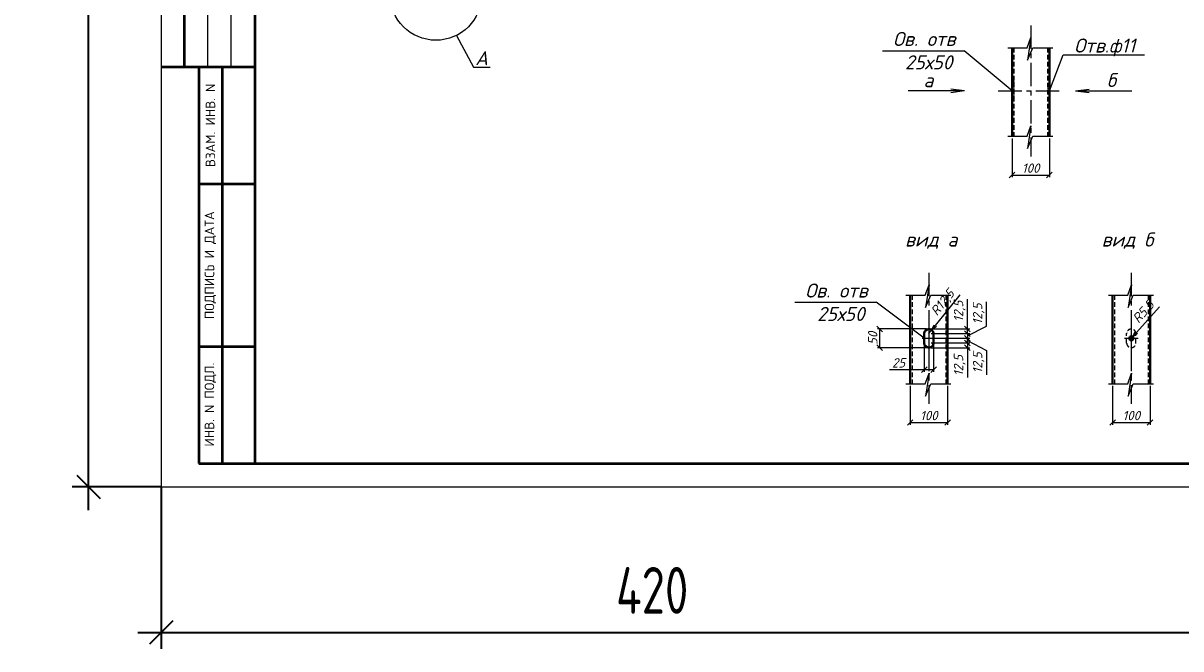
# Model space of a CAD drawing. Header units: millimetres. Extents: x 10124 to 8132345, y -95635 to 1386204.
# Drawn here: x 176241 to 182430, y 55450 to 58794 of the extents above; entities that cross this region are included whole.
import ezdxf

# ---------------------------------------------------------------- set-up
doc = ezdxf.new("R2010")
doc.units = ezdxf.units.MM
doc.linetypes.add('01_base$0$DASHED2', pattern=[0.375, 0.25, -0.125])
doc.linetypes.add('CENTER', pattern=[2, 1.25, -0.25, 0.25, -0.25])
doc.layers.get('DEFPOINTS').update_dxf_attribs({"color": 1})
doc.layers.add('013', color=7, linetype='Continuous', lineweight=13)
doc.layers.add('030', color=7, linetype='Continuous', lineweight=30)
doc.styles.add('10', font='isocpeui.ttf', dxfattribs={"height": 25})
doc.styles.add('100', font='isocpeui.ttf', dxfattribs={"height": 250})
doc.styles.add('20', font='isocpeui.ttf', dxfattribs={"height": 50})
doc.styles.add('GOST', font='isocpeur.TTF')
doc.styles.add('БДА100', font='romand.shx', dxfattribs={"width": 0.7})
doc.dimstyles.new('0.5', dxfattribs={"dimtxt": 250, "dimasz": 120, "dimexe": 50, "dimexo": 50, "dimgap": 50, "dimtad": 1, "dimlfac": 0.5, "dimtxsty": '100', "dimblk": 'OBLIQUE', "dimcen": 2.5, "dimclrt": 1, "dimadec": 0, "dimazin": 0, "dimtfac": 1, "dimtmove": 0, "dimatfit": 3, "dimfxl": 1, "dimlwd": 15, "dimlwe": 15, "dimarcsym": 0})
doc.dimstyles.new('БДА1', dxfattribs={"dimtxt": 2, "dimasz": 1, "dimexe": 0.7, "dimexo": 0, "dimgap": 0.8, "dimtad": 1, "dimdec": 0, "dimrnd": 1, "dimzin": 0, "dimdsep": 46, "dimtxsty": 'БДА100', "dimblk": 'OBLIQUE', "dimcen": 2, "dimdle": 1, "dimadec": 0, "dimazin": 0, "dimtfac": 1, "dimtdec": 0, "dimtmove": 1, "dimatfit": 3, "dimldrblk": 'NONE', "dimfxl": 0.7, "dimtolj": 1, "dimtzin": 0, "dimlwd": -1, "dimlwe": -1, "dimarcsym": 0})

# ---------------------------------------------------------------- blocks, each defined once
blk = doc.blocks.new('_OBLIQUE')
at = {"color": 0, "linetype": 'ByBlock'}
blk.add_line((-0.5, -0.5), (0.5, 0.5), dxfattribs=at)
blk = doc.blocks.new('*D2295')
at = {"layer": 'DEFPOINTS', "color": 0, "transparency": 16777216}
for p, q in [((0, 0), (0, -34.62)), ((420, 0), (420, -34.62)), ((-5, -31.12), (425, -31.12))]:
    blk.add_line(p, q, dxfattribs=at)
for p in [(0, 0), (420, 0), (420, -31.12)]:
    blk.add_point(p, dxfattribs=at)
at = {"layer": 'DEFPOINTS', "color": 0, "transparency": 16777216, "xscale": 5, "yscale": 5, "zscale": 5, "rotation": 180}
blk.add_blockref('_OBLIQUE', (0, -31.12), dxfattribs=at)
at = {"layer": 'DEFPOINTS', "color": 0, "transparency": 16777216, "xscale": 5, "yscale": 5, "zscale": 5}
blk.add_blockref('_OBLIQUE', (420, -31.12), dxfattribs=at)
at = {"layer": 'DEFPOINTS', "color": 0, "lineweight": 0, "transparency": 16777216, "insert": (105, -22.12), "char_height": 10, "attachment_point": 5, "style": 'БДА100'}
blk.add_mtext('\\A1;420', dxfattribs=at)
blk = doc.blocks.new('_None')
blk = doc.blocks.new('*D2296')
at = {"layer": 'DEFPOINTS', "color": 0, "transparency": 16777216}
for p, q in [((-15.52, -5), (-15.52, 302)), ((0, 297), (-19.02, 297)), ((0, 0), (-19.02, 0))]:
    blk.add_line(p, q, dxfattribs=at)
for p in [(-15.52, 297), (0, 297), (0, 0)]:
    blk.add_point(p, dxfattribs=at)
at = {"layer": 'DEFPOINTS', "color": 0, "transparency": 16777216, "xscale": 5, "yscale": 5, "zscale": 5}
for p, rotation in [((-15.52, 297), 90), ((-15.52, 0), 270)]:
    blk.add_blockref('_OBLIQUE', p, dxfattribs=dict(at, rotation=rotation))
at = {"layer": 'DEFPOINTS', "color": 0, "lineweight": 0, "transparency": 16777216, "insert": (-24.52, 148.5), "char_height": 10, "attachment_point": 5, "rotation": 90, "style": 'БДА100'}
blk.add_mtext('\\A1;297', dxfattribs=at)
blk = doc.blocks.new('*D2515')
at = {"layer": '013', "color": 0, "lineweight": 15, "ltscale": 100, "transparency": 16777216}
for p, q in [((181058.1, 57072.7), (181058.1, 56929.7)), ((181108.1, 57072.7), (181108.1, 56929.7)), ((181058.1, 56941.7), (180873.3, 56941.7)), ((181108.1, 56941.7), (181058.1, 56941.7))]:
    blk.add_line(p, q, dxfattribs=at)
at = {"layer": 'DEFPOINTS', "color": 0, "ltscale": 100, "transparency": 16777216}
for p in [(181058.1, 57084.7), (181108.1, 57084.7), (181108.1, 56941.7)]:
    blk.add_point(p, dxfattribs=at)
at = {"layer": '013', "color": 0, "lineweight": 15, "ltscale": 100, "transparency": 16777216, "xscale": 30, "yscale": 30, "zscale": 30, "rotation": 180}
blk.add_blockref('_OBLIQUE', (181058.1, 56941.7), dxfattribs=at)
at = {"layer": '013', "color": 0, "lineweight": 15, "ltscale": 100, "transparency": 16777216, "xscale": 30, "yscale": 30, "zscale": 30}
blk.add_blockref('_OBLIQUE', (181108.1, 56941.7), dxfattribs=at)
at = {"layer": '013', "color": 1, "ltscale": 100, "transparency": 16777216, "insert": (180921, 56978.7), "char_height": 50, "attachment_point": 5, "style": '20'}
blk.add_mtext('25', dxfattribs=at)
blk = doc.blocks.new('*D2516')
at = {"layer": '013', "color": 0, "lineweight": 15, "ltscale": 100, "transparency": 16777216}
for p, q in [((180983.1, 56855), (180983.1, 56647.8)), ((181183.1, 56855), (181183.1, 56647.8)), ((180983.1, 56659.8), (181183.1, 56659.8))]:
    blk.add_line(p, q, dxfattribs=at)
at = {"layer": 'DEFPOINTS', "color": 0, "ltscale": 100, "transparency": 16777216}
for p in [(180983.1, 56867), (181183.1, 56867), (181183.1, 56659.8)]:
    blk.add_point(p, dxfattribs=at)
at = {"layer": '013', "color": 0, "lineweight": 15, "ltscale": 100, "transparency": 16777216, "xscale": 30, "yscale": 30, "zscale": 30, "rotation": 180}
blk.add_blockref('_OBLIQUE', (180983.1, 56659.8), dxfattribs=at)
at = {"layer": '013', "color": 0, "lineweight": 15, "ltscale": 100, "transparency": 16777216, "xscale": 30, "yscale": 30, "zscale": 30}
blk.add_blockref('_OBLIQUE', (181183.1, 56659.8), dxfattribs=at)
at = {"layer": '013', "color": 1, "ltscale": 100, "transparency": 16777216, "insert": (181083.1, 56696.8), "char_height": 50, "attachment_point": 5, "style": '20'}
blk.add_mtext('100', dxfattribs=at)
blk = doc.blocks.new('*D2517')
at = {"layer": '013', "color": 0, "lineweight": 15, "ltscale": 100, "transparency": 16777216}
for p, q in [((181071.1, 57159.7), (180808, 57159.7)), ((180820, 57059.7), (180820, 57159.7)), ((181071.1, 57059.7), (180808, 57059.7))]:
    blk.add_line(p, q, dxfattribs=at)
at = {"layer": 'DEFPOINTS', "color": 0, "ltscale": 100, "transparency": 16777216}
for p in [(180820, 57159.7), (181083.1, 57159.7), (181083.1, 57059.7)]:
    blk.add_point(p, dxfattribs=at)
at = {"layer": '013', "color": 0, "lineweight": 15, "ltscale": 100, "transparency": 16777216, "xscale": 30, "yscale": 30, "zscale": 30}
for p, rotation in [((180820, 57159.7), 90), ((180820, 57059.7), 270)]:
    blk.add_blockref('_OBLIQUE', p, dxfattribs=dict(at, rotation=rotation))
at = {"layer": '013', "color": 1, "ltscale": 100, "transparency": 16777216, "insert": (180783, 57109.7), "char_height": 50, "attachment_point": 5, "rotation": 90, "style": '20'}
blk.add_mtext('50', dxfattribs=at)
blk = doc.blocks.new('_Open30')
at = {"color": 0, "linetype": 'ByBlock', "lineweight": -2}
for p, q in [((-1, 0.27), (0, 0)), ((0, 0), (-1, -0.27)), ((0, 0), (-1, 0))]:
    blk.add_line(p, q, dxfattribs=at)
blk = doc.blocks.new('*D2518')
at = {"layer": '013', "color": 0, "lineweight": 15, "ltscale": 100, "transparency": 16777216}
for p, q in [((181249.4, 57342.1), (181117.5, 57177.6)), ((181083.1, 57134.7), (181098.7, 57154.2))]:
    blk.add_line(p, q, dxfattribs=at)
at = {"layer": 'DEFPOINTS', "color": 0, "ltscale": 100, "transparency": 16777216}
for p in [(181083.1, 57134.7), (181098.7, 57154.2)]:
    blk.add_point(p, dxfattribs=at)
at = {"layer": '013', "color": 0, "lineweight": 15, "ltscale": 100, "transparency": 16777216, "xscale": 30, "yscale": 30, "zscale": 30, "rotation": 231.275764479616}
blk.add_blockref('_Open30', (181098.7, 57154.2), dxfattribs=at)
at = {"layer": '013', "color": 1, "ltscale": 100, "transparency": 16777216, "insert": (181160.1, 57297.8), "char_height": 50, "attachment_point": 5, "rotation": 51.27576, "style": '20'}
blk.add_mtext('R12,5', dxfattribs=at)
blk = doc.blocks.new('*D2513')
at = {"layer": '013', "color": 0, "lineweight": 15, "ltscale": 100, "transparency": 16777216}
for p, q in [((181289.3, 57159.7), (181289.3, 57319.8)), ((181095.1, 57159.7), (181301.3, 57159.7)), ((181095.1, 57134.7), (181301.3, 57134.7)), ((181289.3, 57134.7), (181289.3, 57159.7))]:
    blk.add_line(p, q, dxfattribs=at)
at = {"layer": 'DEFPOINTS', "color": 0, "ltscale": 100, "transparency": 16777216}
for p in [(181083.1, 57159.7), (181083.1, 57134.7), (181289.3, 57159.7)]:
    blk.add_point(p, dxfattribs=at)
at = {"layer": '013', "color": 0, "lineweight": 15, "ltscale": 100, "transparency": 16777216, "xscale": 30, "yscale": 30, "zscale": 30}
for p, rotation in [((181289.3, 57159.7), 90), ((181289.3, 57134.7), 270)]:
    blk.add_blockref('_OBLIQUE', p, dxfattribs=dict(at, rotation=rotation))
at = {"layer": '013', "color": 1, "ltscale": 100, "transparency": 16777216, "insert": (181247.3, 57254.7), "char_height": 50, "attachment_point": 5, "rotation": 90, "style": '20'}
blk.add_mtext('12,5', dxfattribs=at)
blk = doc.blocks.new('*D2514')
at = {"layer": '013', "color": 0, "lineweight": 15, "ltscale": 100, "transparency": 16777216}
for p, q in [((181391.3, 57175.3), (181391.3, 57305.4)), ((181095.1, 57134.7), (181301.3, 57134.7)), ((181289.3, 57122.2), (181391.3, 57175.3)), ((181289.3, 57134.7), (181289.3, 57109.7)), ((181120.1, 57109.7), (181301.3, 57109.7))]:
    blk.add_line(p, q, dxfattribs=at)
at = {"layer": 'DEFPOINTS', "color": 0, "ltscale": 100, "transparency": 16777216}
for p in [(181083.1, 57134.7), (181108.1, 57109.7), (181289.3, 57109.7)]:
    blk.add_point(p, dxfattribs=at)
at = {"layer": '013', "color": 0, "lineweight": 15, "ltscale": 100, "transparency": 16777216, "xscale": 30, "yscale": 30, "zscale": 30}
for p, rotation in [((181289.3, 57134.7), 90), ((181289.3, 57109.7), 270)]:
    blk.add_blockref('_OBLIQUE', p, dxfattribs=dict(at, rotation=rotation))
at = {"layer": '013', "color": 1, "ltscale": 100, "transparency": 16777216, "insert": (181349.3, 57240.4), "char_height": 50, "attachment_point": 5, "rotation": 90, "style": '20'}
blk.add_mtext('12,5', dxfattribs=at)
blk = doc.blocks.new('*D2511')
at = {"layer": '013', "color": 0, "lineweight": 15, "ltscale": 100, "transparency": 16777216}
for p, q in [((181095.1, 57084.7), (181301.3, 57084.7)), ((181289.3, 57084.7), (181289.3, 57059.7)), ((181095.1, 57059.7), (181301.3, 57059.7)), ((181289.3, 57059.7), (181289.3, 56899.5))]:
    blk.add_line(p, q, dxfattribs=at)
at = {"layer": 'DEFPOINTS', "color": 0, "ltscale": 100, "transparency": 16777216}
for p in [(181083.1, 57084.7), (181083.1, 57059.7), (181289.3, 57059.7)]:
    blk.add_point(p, dxfattribs=at)
at = {"layer": '013', "color": 0, "lineweight": 15, "ltscale": 100, "transparency": 16777216, "xscale": 30, "yscale": 30, "zscale": 30}
for p, rotation in [((181289.3, 57084.7), 90), ((181289.3, 57059.7), 270)]:
    blk.add_blockref('_OBLIQUE', p, dxfattribs=dict(at, rotation=rotation))
at = {"layer": '013', "color": 1, "ltscale": 100, "transparency": 16777216, "insert": (181247.3, 56964.6), "char_height": 50, "attachment_point": 5, "rotation": 90, "style": '20'}
blk.add_mtext('12,5', dxfattribs=at)
blk = doc.blocks.new('*D2512')
at = {"layer": '013', "color": 0, "lineweight": 15, "ltscale": 100, "transparency": 16777216}
for p, q in [((181095.1, 57084.7), (181301.3, 57084.7)), ((181120.1, 57109.7), (181301.3, 57109.7)), ((181289.3, 57084.7), (181289.3, 57109.7)), ((181289.3, 57097.2), (181391.3, 57044)), ((181391.3, 57044), (181391.3, 56913.9))]:
    blk.add_line(p, q, dxfattribs=at)
at = {"layer": 'DEFPOINTS', "color": 0, "ltscale": 100, "transparency": 16777216}
for p in [(181083.1, 57084.7), (181108.1, 57109.7), (181289.3, 57109.7)]:
    blk.add_point(p, dxfattribs=at)
at = {"layer": '013', "color": 0, "lineweight": 15, "ltscale": 100, "transparency": 16777216, "xscale": 30, "yscale": 30, "zscale": 30}
for p, rotation in [((181289.3, 57109.7), 90), ((181289.3, 57084.7), 270)]:
    blk.add_blockref('_OBLIQUE', p, dxfattribs=dict(at, rotation=rotation))
at = {"layer": '013', "color": 1, "ltscale": 100, "transparency": 16777216, "insert": (181349.3, 56979), "char_height": 50, "attachment_point": 5, "rotation": 90, "style": '20'}
blk.add_mtext('12,5', dxfattribs=at)
blk = doc.blocks.new('*D2520')
at = {"layer": '013', "color": 0, "lineweight": 15, "ltscale": 100, "transparency": 16777216}
for p, q in [((181527.5, 58177.8), (181527.5, 57970.6)), ((181727.5, 58177.8), (181727.5, 57970.6)), ((181527.5, 57982.6), (181727.5, 57982.6))]:
    blk.add_line(p, q, dxfattribs=at)
at = {"layer": 'DEFPOINTS', "color": 0, "ltscale": 100, "transparency": 16777216}
for p in [(181527.5, 58189.8), (181727.5, 58189.8), (181727.5, 57982.6)]:
    blk.add_point(p, dxfattribs=at)
at = {"layer": '013', "color": 0, "lineweight": 15, "ltscale": 100, "transparency": 16777216, "xscale": 30, "yscale": 30, "zscale": 30, "rotation": 180}
blk.add_blockref('_OBLIQUE', (181527.5, 57982.6), dxfattribs=at)
at = {"layer": '013', "color": 0, "lineweight": 15, "ltscale": 100, "transparency": 16777216, "xscale": 30, "yscale": 30, "zscale": 30}
blk.add_blockref('_OBLIQUE', (181727.5, 57982.6), dxfattribs=at)
at = {"layer": '013', "color": 1, "ltscale": 100, "transparency": 16777216, "insert": (181627.5, 58019.6), "char_height": 50, "attachment_point": 5, "style": '20'}
blk.add_mtext('100', dxfattribs=at)
blk = doc.blocks.new('*D2525')
at = {"layer": '013', "color": 0, "lineweight": 15, "ltscale": 100, "transparency": 16777216}
for p, q in [((182065.4, 56855), (182065.4, 56647.8)), ((182265.4, 56855), (182265.4, 56647.8)), ((182065.4, 56659.8), (182265.4, 56659.8))]:
    blk.add_line(p, q, dxfattribs=at)
at = {"layer": 'DEFPOINTS', "color": 0, "ltscale": 100, "transparency": 16777216}
for p in [(182065.4, 56867), (182265.4, 56867), (182265.4, 56659.8)]:
    blk.add_point(p, dxfattribs=at)
at = {"layer": '013', "color": 0, "lineweight": 15, "ltscale": 100, "transparency": 16777216, "xscale": 30, "yscale": 30, "zscale": 30, "rotation": 180}
blk.add_blockref('_OBLIQUE', (182065.4, 56659.8), dxfattribs=at)
at = {"layer": '013', "color": 0, "lineweight": 15, "ltscale": 100, "transparency": 16777216, "xscale": 30, "yscale": 30, "zscale": 30}
blk.add_blockref('_OBLIQUE', (182265.4, 56659.8), dxfattribs=at)
at = {"layer": '013', "color": 1, "ltscale": 100, "transparency": 16777216, "insert": (182165.4, 56696.8), "char_height": 50, "attachment_point": 5, "style": '20'}
blk.add_mtext('100', dxfattribs=at)
blk = doc.blocks.new('*D2529')
at = {"layer": '013', "color": 0, "lineweight": 15, "ltscale": 100, "transparency": 16777216}
for p, q in [((182316.6, 57277.6), (182192.9, 57140.1)), ((182165.4, 57109.7), (182172.8, 57117.8))]:
    blk.add_line(p, q, dxfattribs=at)
at = {"layer": 'DEFPOINTS', "color": 0, "ltscale": 100, "transparency": 16777216}
for p in [(182165.4, 57109.7), (182172.8, 57117.8)]:
    blk.add_point(p, dxfattribs=at)
at = {"layer": '013', "color": 0, "lineweight": 15, "ltscale": 100, "transparency": 16777216, "xscale": 30, "yscale": 30, "zscale": 30, "rotation": 228.014916014241}
blk.add_blockref('_Open30', (182172.8, 57117.8), dxfattribs=at)
at = {"layer": '013', "color": 1, "ltscale": 100, "transparency": 16777216, "insert": (182233.5, 57248.1), "char_height": 50, "attachment_point": 5, "rotation": 48.01492, "style": '20'}
blk.add_mtext('R5,5', dxfattribs=at)
blk = doc.blocks.new('*U2294')
at = {"color": 44, "lineweight": 20, "ltscale": 10}
for p, q in [((0, 297), (0, 0)), ((0, 0), (420, 0))]:
    blk.add_line(p, q, dxfattribs=at)
at = {"color": 137, "lineweight": 35, "ltscale": 10}
for p, q in [((20, 292), (20, 5)), ((5, 89.8), (5, 159.8)), ((0, 89.8), (20, 89.8)), ((8.04, 89.8), (8.04, 5)), ((13.02, 89.8), (13.02, 5)), ((8.04, 64.8), (20, 64.8)), ((8.04, 30), (20, 30)), ((8.04, 5), (415, 5))]:
    blk.add_line(p, q, dxfattribs=at)
at = {"color": 44, "lineweight": 13}
for p, q in [((10, 89.8), (10, 159.8)), ((15, 89.8), (15, 159.8))]:
    blk.add_line(p, q, dxfattribs=at)
at = {"color": 0, "lineweight": 13, "char_height": 2.0408, "attachment_point": 5, "rotation": 90, "style": 'GOST'}
for s, insert, width in [('ВЗАМ. ИНВ. N', (10.53, 77.3), 25), ('ПОДПИСЬ И ДАТА', (10.53, 47.4), 34.7978), ('ИНВ. N ПОДЛ.', (10.53, 17.6), 24.8009)]:
    blk.add_mtext(s, dxfattribs=dict(at, insert=insert, width=width))
at = {"color": 44, "lineweight": 13, "style": 'GOST', "oblique": 10, "width": 0.8}
for tag in ['ФОРМАТВЕРТ', 'ФОРМАТГОРИЗ']:
    blk.add_attdef(tag, (368.98, 1.6), '', height=2, dxfattribs=at)
at = {"layer": 'DEFPOINTS', "color": 251, "lineweight": 0}
dim = blk.add_linear_dim(base=(-15.52, 297), p1=(0, 0), p2=(0, 297), angle=90, dimstyle='БДА1', override={"dimscale": 5}, dxfattribs=at)
dim.commit()
dim.dimension.update_dxf_attribs({"geometry": '*D2296', "text_midpoint": (-15.52, 148.5), "dimtype": 160})
dim = blk.add_linear_dim(base=(420, -31.12), p1=(0, 0), p2=(420, 0), dimstyle='БДА1', override={"dimscale": 5}, dxfattribs=at)
dim.commit()
dim.dimension.update_dxf_attribs({"geometry": '*D2295', "text_midpoint": (105, -31.12), "dimtype": 160})

msp = doc.modelspace()

# ---------------------------------------------------------------- linework, layer by layer
at = {"layer": '013', "linetype": 'CENTER', "ltscale": 100}
for p, q in [((181627.533, 58782.635), (181627.533, 58082.403)), ((181454.293, 58432.519), (181800.773, 58432.519)), ((181083.092, 57459.789), (181083.092, 56759.556)), ((182165.444, 57459.789), (182165.444, 56759.556))]:
    msp.add_line(p, q, dxfattribs=at)
at = {"layer": '013', "ltscale": 100}
for p, q in [((178557.524, 58729.08), (178648.099, 58559.129)), ((180835.407, 58647.211), (181271.352, 58647.211)), ((181527.533, 58432.519), (181271.352, 58647.211)), ((181527.533, 58189.806), (181527.533, 58662.476)), ((181727.533, 58432.519), (181800.437, 58625.088)), ((181800.437, 58625.088), (182236.383, 58625.088)), ((178648.099, 58559.129), (178737.41, 58559.129)), ((181273.669, 58431.811), (180972.514, 58431.811)), ((181273.669, 58431.811), (181199.738, 58440.889)), ((181273.669, 58431.811), (181199.738, 58422.734)), ((181727.533, 58443.519), (181717.533, 58443.519)), ((181866.367, 58433.036), (181940.298, 58442.114)), ((181866.367, 58433.036), (182167.522, 58433.036)), ((181866.367, 58433.036), (181940.298, 58423.959)), ((181727.533, 58421.519), (181717.533, 58421.519)), ((180983.092, 56866.96), (180983.092, 57339.63)), ((182065.444, 56866.96), (182065.444, 57339.63)), ((180365.966, 57302.242), (180801.912, 57302.242)), ((181058.092, 57109.673), (180801.912, 57302.242)), ((181083.092, 57159.673), (181083.092, 57059.673)), ((182165.444, 57159.673), (182165.444, 57059.673)), ((181046.426, 57109.673), (181119.759, 57109.673)), ((182128.777, 57109.673), (182202.11, 57109.673))]:
    msp.add_line(p, q, dxfattribs=at)
at = {"layer": '013', "linetype": '01_base$0$DASHED2', "ltscale": 100}
for p, q in [((181537.533, 58662.476), (181537.533, 58189.806)), ((181717.533, 58662.476), (181717.533, 58189.806)), ((181527.533, 58482.519), (181527.533, 58382.519)), ((181537.533, 58482.519), (181537.533, 58382.519)), ((180993.092, 57339.63), (180993.092, 56866.96)), ((181173.092, 57339.63), (181173.092, 56866.96)), ((182075.444, 57339.63), (182075.444, 56866.96)), ((182255.444, 57339.63), (182255.444, 56866.96)), ((182140.444, 57084.673), (182140.444, 57134.673)), ((182190.444, 57084.673), (182190.444, 57134.673))]:
    msp.add_line(p, q, dxfattribs=at)
at = {"layer": '013', "ltscale": 100}
for points in [[(181505.067, 58662.476), (181608.425, 58662.476), (181629.058, 58718.576), (181609.78, 58596.732), (181638.189, 58662.476), (181745.737, 58662.476)], [(181505.067, 58189.806), (181608.425, 58189.806), (181629.058, 58245.906), (181609.78, 58124.062), (181638.189, 58189.806), (181745.737, 58189.806)], [(180960.627, 57339.63), (181063.984, 57339.63), (181084.617, 57395.73), (181065.34, 57273.885), (181093.749, 57339.63), (181201.297, 57339.63)], [(182042.978, 57339.63), (182146.336, 57339.63), (182166.969, 57395.73), (182147.691, 57273.885), (182176.1, 57339.63), (182283.648, 57339.63)], [(180960.627, 56866.96), (181063.984, 56866.96), (181084.617, 56923.06), (181065.34, 56801.216), (181093.749, 56866.96), (181201.297, 56866.96)], [(182042.978, 56866.96), (182146.336, 56866.96), (182166.969, 56923.06), (182147.691, 56801.216), (182176.1, 56866.96), (182283.648, 56866.96)]]:
    msp.add_lwpolyline(points, dxfattribs=at)
at = {"layer": '013', "linetype": '01_base$0$DASHED2', "ltscale": 100}
msp.add_lwpolyline([(181527.533, 58382.519), (181537.533, 58382.519), (181537.533, 58482.519), (181527.533, 58482.519)], close=True, dxfattribs=at)
at = {"layer": '013', "ltscale": 100}
msp.add_circle((178447.65, 58948.166), 245.094, dxfattribs=at)
at = {"layer": '013', "linetype": '01_base$0$DASHED2', "ltscale": 100}
for centre, start, end in [((182165.444, 57134.673), 0, 180), ((182165.444, 57084.673), 180, 0)]:
    msp.add_arc(centre, 25, start, end, dxfattribs=at)
at = {"layer": '030', "ltscale": 100}
for p, q in [((181527.533, 58662.476), (181527.533, 58189.806)), ((181727.533, 58662.476), (181727.533, 58189.806)), ((180983.092, 57339.63), (180983.092, 56866.96)), ((181183.092, 57339.63), (181183.092, 56866.96)), ((182065.444, 57339.63), (182065.444, 56866.96)), ((182265.444, 57339.63), (182265.444, 56866.96)), ((181058.092, 57084.673), (181058.092, 57134.673)), ((181108.092, 57084.673), (181108.092, 57134.673))]:
    msp.add_line(p, q, dxfattribs=at)
msp.add_circle((182165.444, 57109.673), 11, dxfattribs=at)
for centre, start, end in [((181083.092, 57134.673), 0, 180), ((181083.092, 57084.673), 180, 0)]:
    msp.add_arc(centre, 25, start, end, dxfattribs=at)

# ---------------------------------------------------------------- block references
at = {"xscale": 25, "yscale": 25, "zscale": 25}
msp.add_blockref('*U2294', (176978.679, 56315.306), dxfattribs=at)

# ---------------------------------------------------------------- texts
at = {"color": 0, "lineweight": 9, "char_height": 75, "attachment_point": 5, "style": '10'}
for s, insert, width in [('Ов. отв\\P 25х50', (181058.092, 58647.51), 572.26995), ('Отв.ф11', (182023.123, 58664.735), 572.26995), ('А', (178691.505, 58607.254), 7000), ('а', (181080.745, 58489.433), 2080.71577), ('б', (182059.291, 58490.658), 2080.71577), ('вид а', (181095.601, 57631.7), 2080.71577), ('вид б', (182144.882, 57631.7), 2080.71577), ('Ов. отв\\P 25х50', (180588.651, 57302.541), 572.26995)]:
    msp.add_mtext(s, dxfattribs=dict(at, insert=insert, width=width))

# ---------------------------------------------------------------- dimensions: what is measured, and where the dimension line sits
at = {"layer": '013', "ltscale": 100}
for base, p1, p2, picture, middle in [((181727.533, 57982.626), (181527.533, 58189.806), (181727.533, 58189.806), '*D2520', (181627.533, 58019.626)), ((181183.092, 56659.78), (180983.092, 56866.96), (181183.092, 56866.96), '*D2516', (181083.092, 56696.78)), ((182265.444, 56659.78), (182065.444, 56866.96), (182265.444, 56866.96), '*D2525', (182165.444, 56696.78))]:
    dim = msp.add_linear_dim(base=base, p1=p1, p2=p2, dimstyle='0.5', override={"dimasz": 30, "dimexe": 12, "dimexo": 12, "dimgap": 12, "dimtxsty": '20'}, dxfattribs=at)
    dim.commit()
    dim.dimension.update_dxf_attribs({"geometry": picture, "text_midpoint": middle})
for center, mpoint, picture, middle in [((181083.092, 57134.673), (181098.732, 57154.177), '*D2518', (181160.057, 57297.795)), ((182165.444, 57109.673), (182172.802, 57117.849), '*D2529', (182233.544, 57248.131))]:
    dim = msp.add_radius_dim(center=center, mpoint=mpoint, dimstyle='0.5', override={"dimasz": 30, "dimexe": 12, "dimexo": 12, "dimgap": 12, "dimtxsty": '20', "dimblk2": 'Open30', "dimsah": 1}, dxfattribs=at)
    dim.commit()
    dim.dimension.update_dxf_attribs({"geometry": picture, "text_midpoint": middle})
for base, p1, p2, angle, picture, middle in [((181289.277, 57159.673), (181083.092, 57134.673), (181083.092, 57159.673), 90, '*D2513', (181247.277, 57254.741)), ((180820.019, 57159.673), (181083.092, 57059.673), (181083.092, 57159.673), 90, '*D2517', (180783.019, 57109.673)), ((181289.277, 57059.673), (181083.092, 57084.673), (181083.092, 57059.673), 270, '*D2511', (181247.277, 56964.605))]:
    dim = msp.add_linear_dim(base=base, p1=p1, p2=p2, angle=angle, dimstyle='0.5', override={"dimasz": 30, "dimexe": 12, "dimexo": 12, "dimgap": 12, "dimtxsty": '20'}, dxfattribs=at)
    dim.commit()
    dim.dimension.update_dxf_attribs({"geometry": picture, "text_midpoint": middle})
for p1, angle, picture, middle in [((181083.092, 57134.673), 90, '*D2514', (181391.273, 57187.307)), ((181083.092, 57084.673), 270, '*D2512', (181391.273, 57032.038))]:
    dim = msp.add_linear_dim(base=(181289.277, 57109.673), p1=p1, p2=(181108.092, 57109.673), angle=angle, dimstyle='0.5', override={"dimasz": 30, "dimexe": 12, "dimexo": 12, "dimgap": 12, "dimtxsty": '20', "dimtmove": 1}, dxfattribs=at)
    dim.commit()
    dim.dimension.update_dxf_attribs({"geometry": picture, "text_midpoint": middle, "dimtype": 160})
dim = msp.add_linear_dim(base=(181108.092, 56941.74), p1=(181058.092, 57084.673), p2=(181108.092, 57084.673), dimstyle='0.5', override={"dimasz": 30, "dimexe": 12, "dimexo": 12, "dimgap": 12, "dimtxsty": '20'}, dxfattribs=at)
dim.commit()
dim.dimension.update_dxf_attribs({"geometry": '*D2515', "text_midpoint": (180920.962, 56941.74), "dimtype": 160})

doc.saveas('drawing.dxf')
